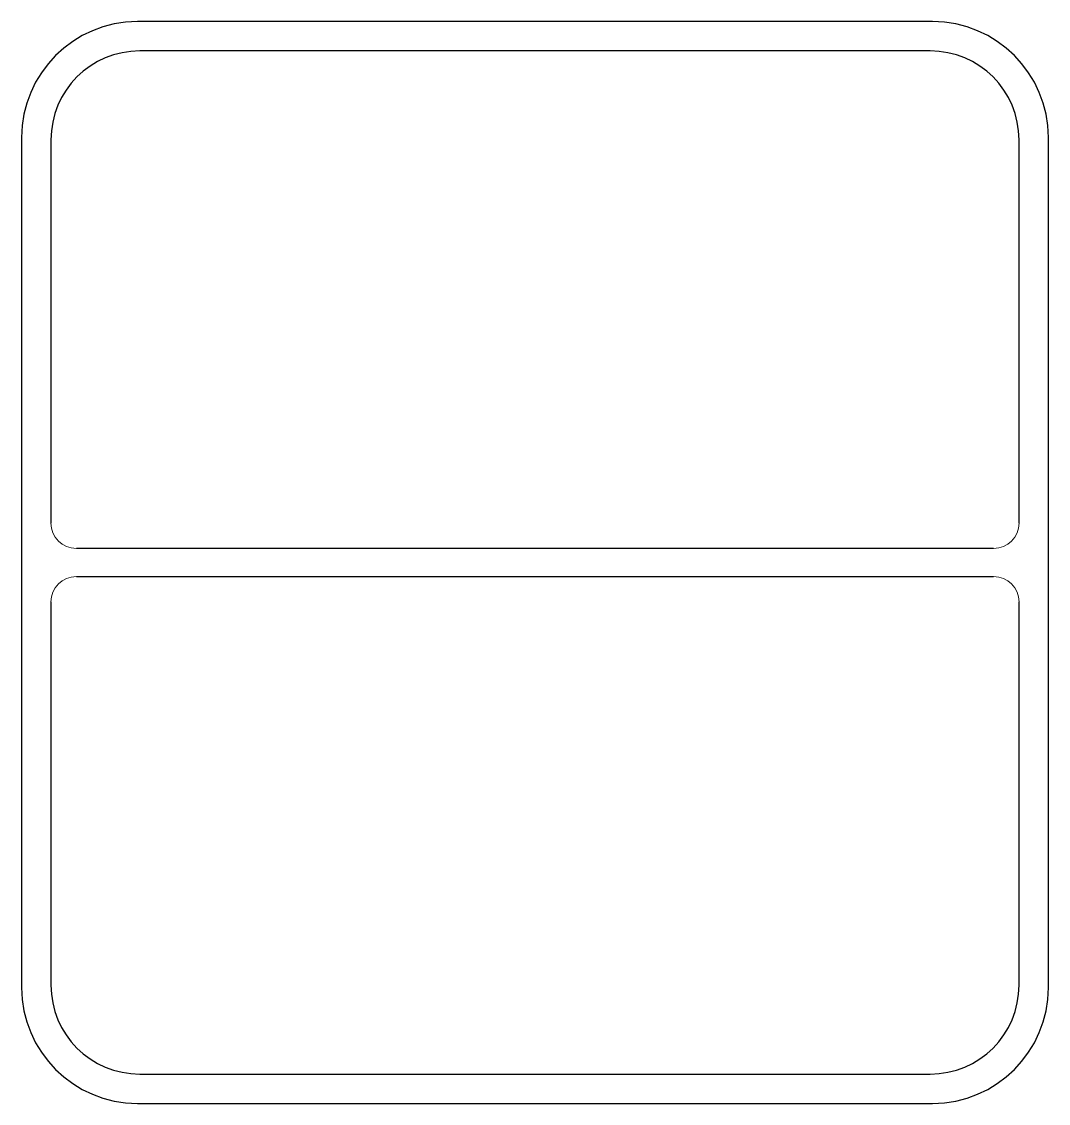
# Model space of a CAD drawing. Header units: millimetres. Extents: x 0 to 80.7, y 0 to 85.
import ezdxf

# ---------------------------------------------------------------- set-up
doc = ezdxf.new("R2010")
doc.units = ezdxf.units.MM
doc.layers.add('3', color=7, linetype='Continuous', true_color=0xffffff)

msp = doc.modelspace()

# ---------------------------------------------------------------- linework, layer by layer
at = {"layer": '3', "color": 30, "linetype": 'Continuous', "lineweight": 25}
for p, q in [((71.6, 85), (9.1, 85)), ((71.4, 82.7), (9.3, 82.7)), ((0, 75.9), (0, 9.1)), ((2.3, 75.7), (2.3, 45.6)), ((78.4, 45.6), (78.4, 75.7)), ((80.7, 9.1), (80.7, 75.9)), ((76.4, 43.6), (4.3, 43.6)), ((4.3, 41.4), (76.4, 41.4)), ((2.3, 39.4), (2.3, 9.3)), ((78.4, 9.3), (78.4, 39.4)), ((9.3, 2.3), (71.4, 2.3)), ((9.1, 0), (71.6, 0))]:
    msp.add_line(p, q, dxfattribs=at)
for centre, radius, start, end in [((9.1, 75.9), 9.1, 90, 180), ((71.6, 75.9), 9.1, 0, 90), ((9.3, 75.7), 7, 90, 180), ((71.4, 75.7), 7, 0, 90), ((9.1, 9.1), 9.1, 180, 270), ((9.3, 9.3), 7, 180, 270), ((71.4, 9.3), 7, 270, 0), ((71.6, 9.1), 9.1, 270, 0)]:
    msp.add_arc(centre, radius, start, end, dxfattribs=at)
at = {"layer": '3', "color": 51, "linetype": 'Continuous', "lineweight": 18}
for centre, start, end in [((4.3, 45.6), 180, 270), ((76.4, 45.6), 270, 0), ((4.3, 39.4), 90, 180), ((76.4, 39.4), 0, 90)]:
    msp.add_arc(centre, 2, start, end, dxfattribs=at)

doc.saveas('drawing.dxf')
